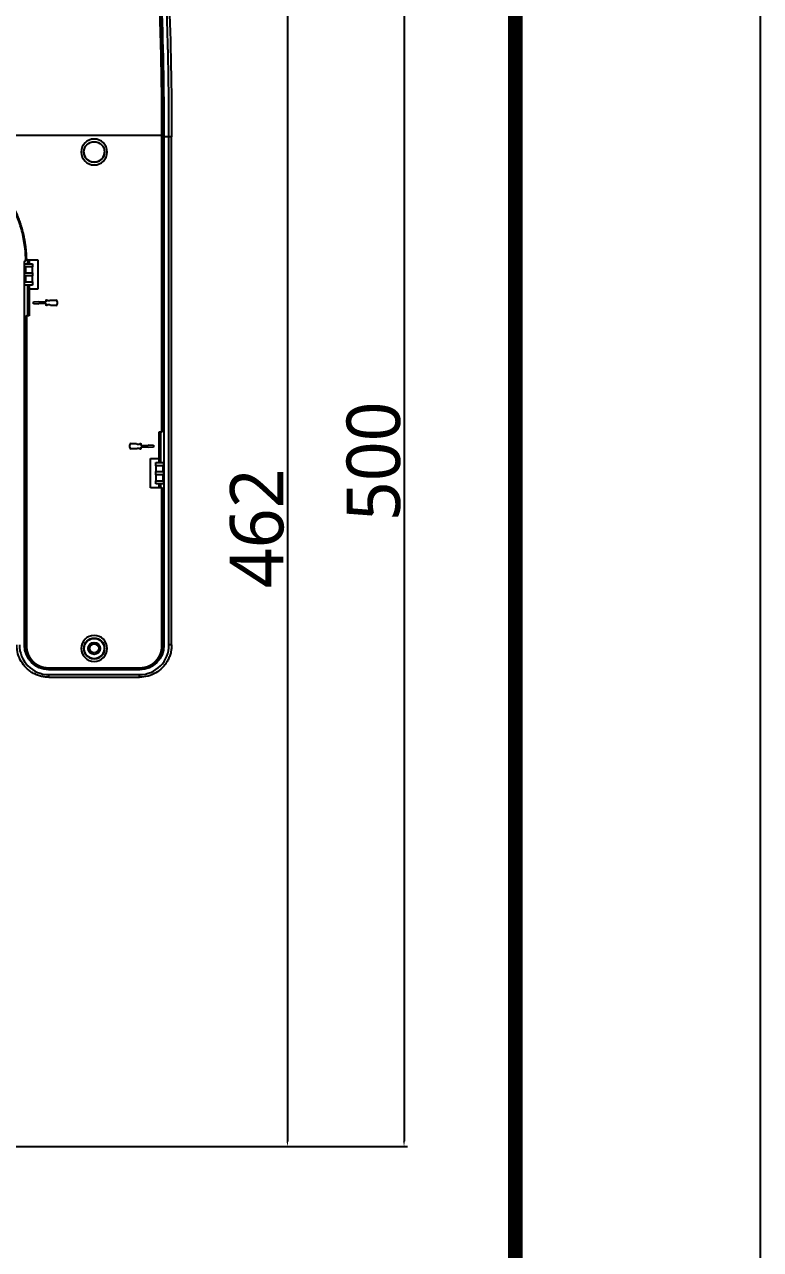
# Model space of a CAD drawing. Header units: millimetres. Extents: x 28 to 2425, y 8 to 1657.
# Drawn here: x 2150.1 to 2425.1, y 832.7 to 1290.4 of the extents above; entities that cross this region are included whole.
import ezdxf

# ---------------------------------------------------------------- set-up
doc = ezdxf.new("R2010")
doc.units = ezdxf.units.MM
doc.layers.get('Defpoints').update_dxf_attribs({"linetype": 'CONTINUOUS'})
doc.layers.add('1LINE', color=7, linetype='CONTINUOUS')
doc.styles.add('Annotative', font='malgun.ttf')
doc.dimstyles.new('WOO', dxfattribs={"dimtxt": 20, "dimasz": 2, "dimexe": 1.25, "dimexo": 0.3, "dimgap": 1, "dimtad": 1, "dimdec": 1, "dimzin": 1, "dimdsep": 46, "dimtxsty": 'Annotative', "dimcen": 0, "dimclrd": 1, "dimclre": 1, "dimclrt": 2, "dimadec": 0, "dimazin": 0, "dimtfac": 1, "dimtdec": 1, "dimtofl": 0, "dimtmove": 0, "dimatfit": 3, "dimfxl": 0, "dimarcsym": 0})

# ---------------------------------------------------------------- blocks, each defined once
blk = doc.blocks.new('*D14')
at = {"layer": '1LINE', "color": 1, "lineweight": -2}
for p, q in [((2013.95, 1333.25), (2249.57, 1333.25)), ((2248.32, 1331.25), (2248.32, 873.21)), ((1943.76, 871.21), (2249.57, 871.21))]:
    blk.add_line(p, q, dxfattribs=at)
at = {"layer": '1LINE', "color": 1}
for points in [[(2247.99, 1331.25), (2248.66, 1331.25), (2248.32, 1333.25)], [(2247.99, 873.21), (2248.66, 873.21), (2248.32, 871.21)]]:
    blk.add_solid(points, dxfattribs=at)
at = {"layer": 'Defpoints', "color": 0}
for p in [(2013.65, 1333.25), (1943.46, 871.21), (2248.32, 871.21)]:
    blk.add_point(p, dxfattribs=at)
at = {"layer": '1LINE', "color": 2, "insert": (2236.99, 1102.23), "char_height": 20, "attachment_point": 5, "rotation": 90, "style": 'Annotative'}
blk.add_mtext('462', dxfattribs=at)
blk = doc.blocks.new('*D15')
at = {"layer": '1LINE', "color": 1, "lineweight": -2}
for p, q in [((2013.95, 1383.25), (2293.16, 1383.25)), ((2291.91, 1381.25), (2291.91, 873.21)), ((1943.76, 871.21), (2293.16, 871.21))]:
    blk.add_line(p, q, dxfattribs=at)
at = {"layer": '1LINE', "color": 1}
for points in [[(2291.57, 1381.25), (2292.24, 1381.25), (2291.91, 1383.25)], [(2291.57, 873.21), (2292.24, 873.21), (2291.91, 871.21)]]:
    blk.add_solid(points, dxfattribs=at)
at = {"layer": 'Defpoints', "color": 0}
for p in [(2013.65, 1383.25), (1943.46, 871.21), (2291.91, 871.21)]:
    blk.add_point(p, dxfattribs=at)
at = {"layer": '1LINE', "color": 2, "insert": (2280.57, 1127.23), "char_height": 20, "attachment_point": 5, "rotation": 90, "style": 'Annotative'}
blk.add_mtext('500', dxfattribs=at)

msp = doc.modelspace()

# ---------------------------------------------------------------- linework, layer by layer
at = {"layer": '1LINE', "linetype": 'Continuous'}
for p, q in [((2201.46, 1138.26), (2201.46, 1248.96)), ((2201.66, 1138.26), (2201.66, 1249.04)), ((2204.07, 1248.49), (2202.17, 1248.49)), ((2202.17, 1248.49), (2202.17, 1058.47)), ((2204.07, 1058.62), (2204.07, 1248.49)), ((2205.07, 1248.49), (2204.07, 1248.49)), ((2205.07, 1058.62), (2205.07, 1248.49)), ((2150.08, 1058.47), (2150.08, 1201.62)), ((2150.08, 1201.06), (2153.08, 1201.06)), ((2150.08, 1199.86), (2150.08, 1201.06)), ((2153.08, 1199.86), (2150.08, 1199.86)), ((2150.48, 1199.86), (2150.48, 1197.66)), ((2150.78, 1202.56), (2155.08, 1202.56)), ((2151.38, 1201.06), (2151.38, 1202.56)), ((2151.83, 1202.56), (2151.83, 1201.06)), ((2153.08, 1201.06), (2153.08, 1199.86)), ((2153.08, 1197.66), (2153.08, 1199.86)), ((2155.08, 1202.56), (2155.08, 1191.56)), ((2150.08, 1196.46), (2150.08, 1197.66)), ((2150.08, 1197.66), (2153.08, 1197.66)), ((2153.08, 1196.46), (2150.08, 1196.46)), ((2150.48, 1196.46), (2150.48, 1194.26)), ((2153.08, 1197.66), (2153.08, 1196.46)), ((2153.08, 1194.26), (2153.08, 1196.46)), ((2150.08, 1193.06), (2150.08, 1194.26)), ((2150.08, 1194.26), (2153.08, 1194.26)), ((2153.08, 1193.06), (2150.08, 1193.06)), ((2151.38, 1181.56), (2151.38, 1193.06)), ((2151.83, 1193.06), (2151.83, 1191.56)), ((2155.08, 1191.56), (2151.83, 1191.56)), ((2151.83, 1191.56), (2151.83, 1181.56)), ((2153.08, 1194.26), (2153.08, 1193.06)), ((2153.49, 1186.83), (2155.49, 1186.96)), ((2153.49, 1186.09), (2153.49, 1186.83)), ((2155.49, 1185.96), (2153.49, 1186.09)), ((2155.49, 1186.96), (2155.49, 1186.76)), ((2155.49, 1186.76), (2158.22, 1186.76)), ((2158.22, 1186.16), (2155.49, 1186.16)), ((2155.49, 1186.16), (2155.49, 1185.96)), ((2158.22, 1186.76), (2158.22, 1187.46)), ((2158.22, 1185.46), (2158.22, 1186.16)), ((2158.33, 1187.52), (2158.73, 1187.26)), ((2158.73, 1185.66), (2158.33, 1185.4)), ((2158.73, 1187.26), (2159.44, 1187.26)), ((2159.44, 1185.66), (2158.73, 1185.66)), ((2159.84, 1187.46), (2161.84, 1187.46)), ((2161.84, 1185.46), (2159.84, 1185.46)), ((2162.34, 1186.96), (2162.34, 1185.96)), ((2150.59, 1058.48), (2150.59, 1181.56)), ((2150.59, 1181.56), (2150.79, 1181.56)), ((2150.79, 1181.56), (2150.79, 1058.48)), ((2151.83, 1181.56), (2150.79, 1181.56)), ((2200.42, 1128.26), (2200.42, 1138.26)), ((2200.42, 1138.26), (2201.46, 1138.26)), ((2201.66, 1138.26), (2201.46, 1138.26)), ((2189.39, 1132.36), (2189.39, 1133.36)), ((2189.89, 1133.86), (2191.89, 1133.86)), ((2191.89, 1131.86), (2189.89, 1131.86)), ((2192.29, 1133.66), (2193, 1133.66)), ((2193, 1132.06), (2192.29, 1132.06)), ((2193, 1133.66), (2193.4, 1133.92)), ((2193.4, 1131.8), (2193, 1132.06)), ((2193.51, 1133.86), (2193.51, 1133.16)), ((2193.51, 1133.16), (2196.24, 1133.16)), ((2193.51, 1132.56), (2193.51, 1131.86)), ((2196.24, 1132.56), (2193.51, 1132.56)), ((2196.24, 1133.16), (2196.24, 1133.36)), ((2196.24, 1133.36), (2198.24, 1133.23)), ((2196.24, 1132.36), (2196.24, 1132.56)), ((2198.24, 1132.49), (2196.24, 1132.36)), ((2198.24, 1133.23), (2198.24, 1132.49)), ((2197.17, 1117.26), (2197.17, 1128.26)), ((2197.17, 1128.26), (2200.42, 1128.26)), ((2199.17, 1125.56), (2199.17, 1126.76)), ((2199.17, 1126.76), (2202.17, 1126.76)), ((2200.42, 1126.76), (2200.42, 1128.26)), ((2202.17, 1125.56), (2202.17, 1126.76)), ((2202.17, 1125.56), (2199.17, 1125.56)), ((2199.17, 1125.56), (2199.17, 1123.36)), ((2199.17, 1122.16), (2199.17, 1123.36)), ((2199.17, 1123.36), (2202.17, 1123.36)), ((2202.17, 1122.16), (2199.17, 1122.16)), ((2199.17, 1122.16), (2199.17, 1119.96)), ((2201.77, 1125.56), (2201.77, 1123.36)), ((2201.77, 1122.16), (2201.77, 1119.96)), ((2202.17, 1122.16), (2202.17, 1123.36)), ((2201.46, 1117.26), (2197.17, 1117.26)), ((2199.17, 1118.76), (2199.17, 1119.96)), ((2199.17, 1119.96), (2202.17, 1119.96)), ((2202.17, 1118.76), (2199.17, 1118.76)), ((2200.42, 1117.26), (2200.42, 1118.76)), ((2201.46, 1058.48), (2201.46, 1117.26)), ((2201.46, 1117.26), (2201.66, 1117.26)), ((2201.66, 1117.26), (2201.66, 1058.48)), ((2202.17, 1118.76), (2202.17, 1119.96)), ((2150.59, 1059.4), (2150.08, 1058.47)), ((2150.79, 1058.48), (2150.59, 1058.48)), ((2201.46, 1058.48), (2201.66, 1058.48)), ((2202.17, 1058.47), (2201.66, 1059.4)), ((2205.07, 1058.62), (2204.07, 1058.62)), ((2205.07, 1058.62), (2205.07, 1058.62)), ((2159.07, 1049.36), (2159.35, 1049.87)), ((2193.18, 1049.36), (2159.07, 1049.36)), ((2159.09, 1050.07), (2159.09, 1049.87)), ((2159.09, 1050.07), (2193.17, 1050.07)), ((2159.09, 1049.88), (2159.09, 1049.87)), ((2159.09, 1049.87), (2193.17, 1049.87)), ((2192.9, 1049.87), (2193.18, 1049.36)), ((2193.17, 1050.07), (2193.17, 1049.87)), ((2193.17, 1049.88), (2193.17, 1049.87)), ((2159.14, 1046.52), (2159.14, 1047.52)), ((2159.14, 1047.52), (2193.11, 1047.52)), ((2159.14, 1046.52), (2159.14, 1046.54)), ((2159.14, 1046.52), (2193.11, 1046.52)), ((2193.11, 1046.52), (2193.11, 1047.52)), ((2193.11, 1046.52), (2193.11, 1046.54))]:
    msp.add_line(p, q, dxfattribs=at)
at = {"layer": '1LINE', "color": 4}
msp.add_lwpolyline([(93.81, 8.44), (2425.11, 8.44), (2425.11, 1657), (93.81, 1657)], close=True, dxfattribs=at)
at = {"layer": '1LINE', "const_width": 5.55}
msp.add_lwpolyline([(185.4, 66.72), (2333.52, 66.72), (2333.52, 1598.72), (185.4, 1598.72)], close=True, dxfattribs=at)
at = {"layer": '1LINE', "linetype": 'Continuous', "extrusion": (0, 0, -1)}
for centre in [(-2176.13, 1242.79), (-2176.13, 1057.31)]:
    msp.add_circle(centre, 4.85, dxfattribs=at)
at = {"layer": '1LINE', "linetype": 'Continuous'}
for centre, radius in [((2176.13, 1242.79), 3.85), ((2176.13, 1057.31), 3.85), ((2176.13, 1057.31), 2.25)]:
    msp.add_circle(centre, radius, dxfattribs=at)
at = {"layer": '1LINE', "linetype": 'Continuous', "extrusion": (0, 0, -1)}
for centre, radius, start, end in [((-2158.29, 1187.46), 0.0716, 0, 123.148), ((-2158.29, 1185.46), 0.0716, 236.852, 0), ((-2159.84, 1186.96), 0.5, 36.8699, 90), ((-2159.84, 1185.96), 0.5, 270, 323.1301), ((-2191.89, 1133.36), 0.5, 90, 143.1301), ((-2191.89, 1132.36), 0.5, 216.8699, 270), ((-2193.44, 1133.86), 0.0716, 56.852, 180), ((-2193.44, 1131.86), 0.0716, 180, 303.148), ((-2176.13, 1057.31), 1.7, 270, 359.9943), ((-2176.13, 1057.31), 1.7, 180, 270)]:
    msp.add_arc(centre, radius, start, end, dxfattribs=at)
at = {"layer": '1LINE', "linetype": 'Continuous'}
for centre, start, end in [((2161.84, 1186.96), 0, 90), ((2161.84, 1185.96), 270, 0), ((2189.89, 1133.36), 90, 180), ((2189.89, 1132.36), 180, 270)]:
    msp.add_arc(centre, 0.5, start, end, dxfattribs=at)
at = {"layer": '1LINE', "linetype": 'Continuous', "extrusion": (0, 0, -1)}
for centre, major_axis, ratio, start_param, end_param in [((2186.84, 1249), (0, -145.87), 0.105104, 4.350593, 4.715857), ((2159.25, 1058.65), (4.44, 8.22), 0.976442, 2.655835, 4.206685), ((2193, 1058.65), (4.44, -8.22), 0.976442, 5.218093, 6.768943)]:
    msp.add_ellipse(centre, major_axis=major_axis, ratio=ratio, start_param=start_param, end_param=end_param, dxfattribs=at)
at = {"layer": '1LINE', "linetype": 'Continuous'}
for centre in [(2176.13, 1242.79), (2176.13, 1057.31)]:
    msp.add_ellipse(centre, major_axis=(0, 3.85), ratio=1, start_param=1.570796, end_param=4.712389, dxfattribs=at)
msp.add_ellipse((2176.13, 1057.31), major_axis=(0, -1.7), ratio=1, dxfattribs=at)
for points, degree, knots in [([(2201.46, 1248.96), (2201.46, 1248.97), (2201.46, 1251.89), (2201.44, 1257.73), (2201.36, 1266.45), (2201.22, 1275.14), (2201.03, 1283.77), (2200.78, 1292.31), (2200.58, 1297.87), (2200.47, 1300.66)], 3, [0, 0, 0, 0, 0.000697, 0.165669, 0.331263, 0.497487, 0.664347, 0.831849, 1, 1, 1, 1]), ([(2204.07, 1248.49), (2204.07, 1250.44), (2204.07, 1254.36), (2204.03, 1260.23), (2203.97, 1266.09), (2203.89, 1271.94), (2203.78, 1277.77), (2203.64, 1283.56), (2203.48, 1289.31), (2203.3, 1295.02), (2203.16, 1298.76), (2203.09, 1300.63)], 3, [0, 0, 0, 0, 0.109995, 0.220265, 0.330811, 0.441635, 0.55274, 0.664127, 0.775798, 0.887755, 1, 1, 1, 1]), ([(2104.61, 1245.94), (2109.09, 1246.24), (2113.52, 1245.64), (2117.96, 1245.03), (2122.11, 1243.53), (2126.3, 1242.02), (2130.09, 1239.67), (2133.84, 1237.33), (2140.27, 1231.2), (2142.81, 1227.51), (2145.32, 1223.88), (2147.08, 1219.79), (2148.83, 1215.71), (2149.77, 1211.34), (2150.69, 1207.01), (2150.78, 1202.56)], 2, [0, 0, 0, 0.125, 0.125, 0.25, 0.25, 0.375, 0.375, 0.5, 0.625, 0.625, 0.75, 0.75, 0.875, 0.875, 1, 1, 1]), ([(2150.58, 1202.56), (2150.54, 1203.64), (2150.45, 1205.76), (2150.05, 1208.87), (2149.49, 1211.84), (2148.75, 1214.65), (2147.89, 1217.26), (2146.1, 1221.8), (2142.78, 1227.73), (2136.97, 1234.48), (2130.08, 1239.8), (2123.12, 1243.17), (2116.69, 1245.01), (2110.83, 1245.92), (2106.73, 1245.8), (2104.61, 1245.75)], 3, [0, 0, 0, 0, 0.04584, 0.0903, 0.133191, 0.174293, 0.213369, 0.250273, 0.381682, 0.499792, 0.626682, 0.749016, 0.825991, 0.910231, 1, 1, 1, 1]), ([(2150.78, 1202.56), (2150.76, 1202.56), (2150.73, 1202.56), (2150.69, 1202.56), (2150.67, 1202.56), (2150.64, 1202.56), (2150.62, 1202.56), (2150.6, 1202.56), (2150.59, 1202.56), (2150.58, 1202.56), (2150.58, 1202.56), (2150.58, 1202.56)], 3, [0, 0, 0, 0, 0.200809, 0.200809, 0.401618, 0.401618, 0.602413, 0.602413, 0.803173, 0.803173, 1, 1, 1, 1]), ([(2159.14, 1046.54), (2158.61, 1046.56), (2157.55, 1046.6), (2156, 1046.93), (2154.51, 1047.44), (2153.11, 1048.14), (2151.82, 1049.01), (2150.31, 1050.35), (2148.75, 1052.38), (2147.45, 1055.3), (2147.27, 1057.49), (2147.18, 1058.62)], 3, [0, 0, 0, 0, 0.084213, 0.167921, 0.251177, 0.334034, 0.416547, 0.498769, 0.653355, 0.820352, 1, 1, 1, 1]), ([(2148.18, 1058.62), (2148.18, 1055.68), (2149.35, 1052.81), (2153.4, 1048.7), (2156.23, 1047.52), (2159.14, 1047.52)], 3, [0, 0, 0, 0, 0.5, 0.5, 1, 1, 1, 1]), ([(2159.09, 1049.88), (2158.63, 1049.9), (2157.73, 1049.94), (2156.42, 1050.27), (2155.18, 1050.79), (2154.05, 1051.49), (2152.58, 1052.77), (2150.99, 1055.04), (2150.73, 1057.29), (2150.59, 1058.48)], 3, [0, 0, 0, 0, 0.101116, 0.201504, 0.301267, 0.40051, 0.499342, 0.735622, 1, 1, 1, 1]), ([(2172.38, 1057.31), (2172.38, 1058.29), (2172.78, 1059.27), (2174.17, 1060.66), (2175.15, 1061.06), (2177.11, 1061.06), (2178.08, 1060.66), (2179.47, 1059.27), (2179.88, 1058.29), (2179.88, 1057.31)], 3, [0, 0, 0, 0, 0.249977, 0.249977, 0.499984, 0.499984, 0.749992, 0.749992, 1, 1, 1, 1]), ([(2193.11, 1047.52), (2196.01, 1047.52), (2198.85, 1048.7), (2202.9, 1052.81), (2204.07, 1055.68), (2204.07, 1058.62)], 3, [0, 0, 0, 0, 0.5, 0.5, 1, 1, 1, 1]), ([(2205.07, 1058.62), (2205.04, 1058.04), (2205, 1056.91), (2204.64, 1055.28), (2204.1, 1053.76), (2203.39, 1052.38), (2202.55, 1051.14), (2201.23, 1049.63), (2199.19, 1048.06), (2196.27, 1046.78), (2194.17, 1046.62), (2193.11, 1046.54)], 3, [0, 0, 0, 0, 0.091588, 0.179989, 0.26523, 0.34734, 0.426352, 0.502303, 0.666643, 0.832399, 1, 1, 1, 1]), ([(2201.66, 1058.48), (2201.64, 1057.99), (2201.59, 1057.03), (2201.23, 1055.66), (2200.7, 1054.41), (2200.01, 1053.32), (2198.75, 1051.85), (2196.52, 1050.26), (2194.29, 1050.01), (2193.17, 1049.88)], 3, [0, 0, 0, 0, 0.109819, 0.215008, 0.315621, 0.411717, 0.503368, 0.749848, 1, 1, 1, 1])]:
    msp.add_open_spline(points, degree=degree, knots=knots, dxfattribs=at)
for points, degree in [([(2200.67, 1300.59), (2200.92, 1294.42), (2201.29, 1281.7), (2201.54, 1268.71), (2201.66, 1255.56), (2201.66, 1248.96)], 2), ([(2204.08, 1300.28), (2204.74, 1283.77), (2205.07, 1266.15), (2205.07, 1248.49)], 3), ([(2201.46, 1248.96), (2136.01, 1248.96)], 1), ([(2150.08, 1201.62), (2150.3, 1202.16), (2150.51, 1202.69), (2150.72, 1203.25)], 3), ([(2200.87, 1138.28), (2200.87, 1134.45), (2200.87, 1130.61), (2200.87, 1126.78)], 3), ([(2200.87, 1118.77), (2200.87, 1118.27), (2200.87, 1117.77), (2200.87, 1117.27)], 3), ([(2150.79, 1058.48), (2150.79, 1057.65), (2151.1, 1056.02), (2151.73, 1054.49), (2152.63, 1053.11), (2153.78, 1051.94), (2155.14, 1051.03), (2156.65, 1050.4), (2158.26, 1050.07), (2159.09, 1050.07)], 2), ([(2193.17, 1050.07), (2193.99, 1050.07), (2195.6, 1050.39), (2197.11, 1051.03), (2198.47, 1051.94), (2199.62, 1053.11), (2200.52, 1054.48), (2201.15, 1056.02), (2201.46, 1057.65), (2201.46, 1058.48)], 2)]:
    msp.add_open_spline(points, degree=degree, dxfattribs=at)
msp.add_rational_spline([(2201.46, 1248.96), (2201.68, 1248.96), (2201.66, 1248.96)], [0.999888061887, 0.669722963424, 0.998928622243], degree=2, dxfattribs=at)

# ---------------------------------------------------------------- dimensions: what is measured, and where the dimension line sits
at = {"layer": '1LINE'}
dim = msp.add_linear_dim(base=(2291.91, 871.21), p1=(2013.65, 1383.25), p2=(1943.46, 871.21), angle=90, text='500', dimstyle='WOO', override={"dimdec": 0}, dxfattribs=at)
dim.commit()
dim.dimension.update_dxf_attribs({"geometry": '*D15', "text_midpoint": (2280.57, 1127.23)})
dim = msp.add_linear_dim(base=(2248.32, 871.21), p1=(2013.65, 1333.25), p2=(1943.46, 871.21), angle=90, dimstyle='WOO', override={"dimdec": 0}, dxfattribs=at)
dim.commit()
dim.dimension.update_dxf_attribs({"geometry": '*D14', "text_midpoint": (2236.99, 1102.23)})

doc.saveas('drawing.dxf')
